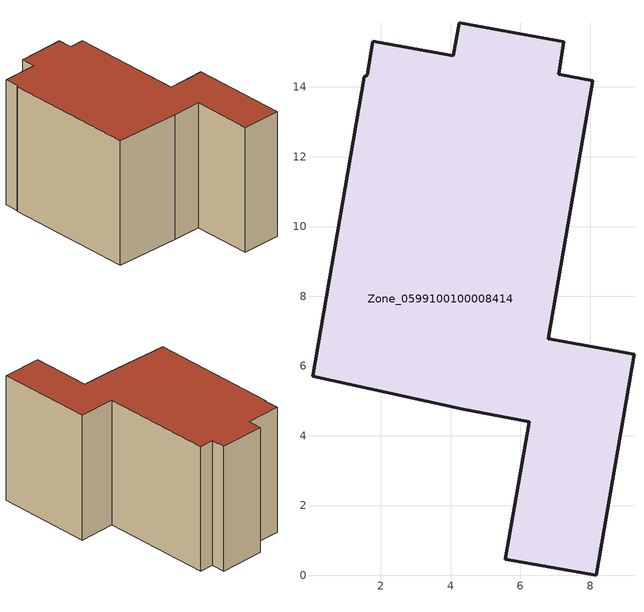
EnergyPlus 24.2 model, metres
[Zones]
Zone_0599100100008414
 floor ground (C_G): 1.6,14.33 1.77,15.3 4.07,14.89 4.24,15.84 7.25,15.29 7.1,14.36 8.07,14.18 6.79,6.78 9.25,6.34 8.17,0 5.56,0.46 6.25,4.4 4.36,4.76 0.04,5.7 1.53,14.29 z0
 wall outside (C_F): 7.1,14.36 7.25,15.29 4.24,15.84 4.07,14.89 1.77,15.3 1.6,14.33 1.53,14.29 0.04,5.7 4.36,4.76 6.25,4.4 5.56,0.46 8.17,0 9.25,6.34 6.79,6.78 8.07,14.18 7.1,14.36 z0:8.72
 roof outside (C_R): 1.77,15.3 1.6,14.33 1.53,14.29 0.04,5.7 4.36,4.76 6.25,4.4 5.56,0.46 8.17,0 9.25,6.34 6.79,6.78 8.07,14.18 7.1,14.36 7.25,15.29 4.24,15.84 4.07,14.89 z8.72
[BUILDING]
Pand.0599100100008414: North Axis=0; Terrain=City; Loads Convergence Tolerance Value=0.04; Temperature Convergence Tolerance Value=0.4; Solar Distribution=FullExterior; Maximum Number of Warmup Days=25; Minimum Number of Warmup Days=1
[Site:Location]
Rotterdam.The.Hague.AP_ZH_NLD Design_Conditions: Latitude=51.96; Longitude=4.45; Time Zone=1; Elevation=-4.5
[SITE:GROUNDTEMPERATURE:BUILDINGSURFACE]
18, 18, 18, 18, 18, 18, 18, 18, 18, 18, 18, 18
[MATERIAL] Thermal Absorptance=0.9; Solar Absorptance=0.7; Visible Absorptance=0.7
Name | Roughness | Thickness | Conductivity | Density | Specific Heat
G.D.2015-2018 | MediumSmooth | 0.15 | 0.0428571 | 540 | 1210
F.D.2015-2018 | Rough | 0.3 | 0.0666667 | 1920 | 840
R.D.2015-2018 | MediumRough | 0.2 | 0.0333333 | 1500 | 1000
[CONSTRUCTION]
C_G: G.D.2015-2018
C_F: F.D.2015-2018
C_R: R.D.2015-2018
[ZONE]
Zone_0599100100008414: Type=1; Multiplier=1; Ceiling Height=Autocalculate; Volume=Autocalculate; Floor Area=autocalculate; Part of Total Floor Area=Yes
[ZONEINFILTRATION:DESIGNFLOWRATE]
Infil_Zone_0599100100008414: Zone or ZoneList or Space or SpaceList=Zone_0599100100008414; Schedule=AlwaysOn; Design Flow Rate Calculation Method=Flow/Area; Flow Rate per Floor Area=0.0021; Constant Term Coefficient=1; Temperature Term Coefficient=0; Velocity Term Coefficient=0; Velocity Squared Term Coefficient=0
[HVACTEMPLATE:ZONE:IDEALLOADSAIRSYSTEM]
Zone_0599100100008414: Maximum Heating Supply Air Temperature=50; Minimum Cooling Supply Air Temperature=13; Maximum Heating Supply Air Humidity Ratio=0.0156; Minimum Cooling Supply Air Humidity Ratio=0.0077; Heating Limit=NoLimit; Cooling Limit=NoLimit; Dehumidification Control Type=ConstantSensibleHeatRatio; Cooling Sensible Heat Ratio=0.7; Dehumidification Setpoint=60; Humidification Control Type=None; Humidification Setpoint=30; Outdoor Air Method=None; Outdoor Air Flow Rate per Person=0.00944; Outdoor Air Flow Rate per Zone Floor Area=0; Outdoor Air Flow Rate per Zone=0; Demand Controlled Ventilation Type=None; Outdoor Air Economizer Type=NoEconomizer; Heat Recovery Type=None; Sensible Heat Recovery Effectiveness=0.7; Latent Heat Recovery Effectiveness=0.65
[ZONECONTROL:THERMOSTAT]
ThermostatControl_Zone_0599100100008414: Zone or ZoneList=Zone_0599100100008414; Control Type Schedule=DualSetpointControlType; Control 1=Thermostat_Zone_0599100100008414; Temperature Difference Between Cutout And Setpoint=0
[THERMOSTATSETPOINT:DUALSETPOINT]
Thermostat_Zone_0599100100008414: Heating Setpoint Temperature Schedule=HeatingSetpoint_Zone_0599100100008414; Cooling Setpoint Temperature Schedule=CoolingSetpoint_Zone_0599100100008414
[SCHEDULE:COMPACT]
HeatingSetpoint_Zone_0599100100008414: Through: 12/31, For: AllDays, Until: 24:00, 21
CoolingSetpoint_Zone_0599100100008414: Through: 12/31, For: AllDays, Until: 24:00, 24
DualSetpointControlType: Through: 12/31, For: AllDays, Until: 24:00, 4
AlwaysOn: Through: 12/31, For: AllDays, Until: 24:00, 1
